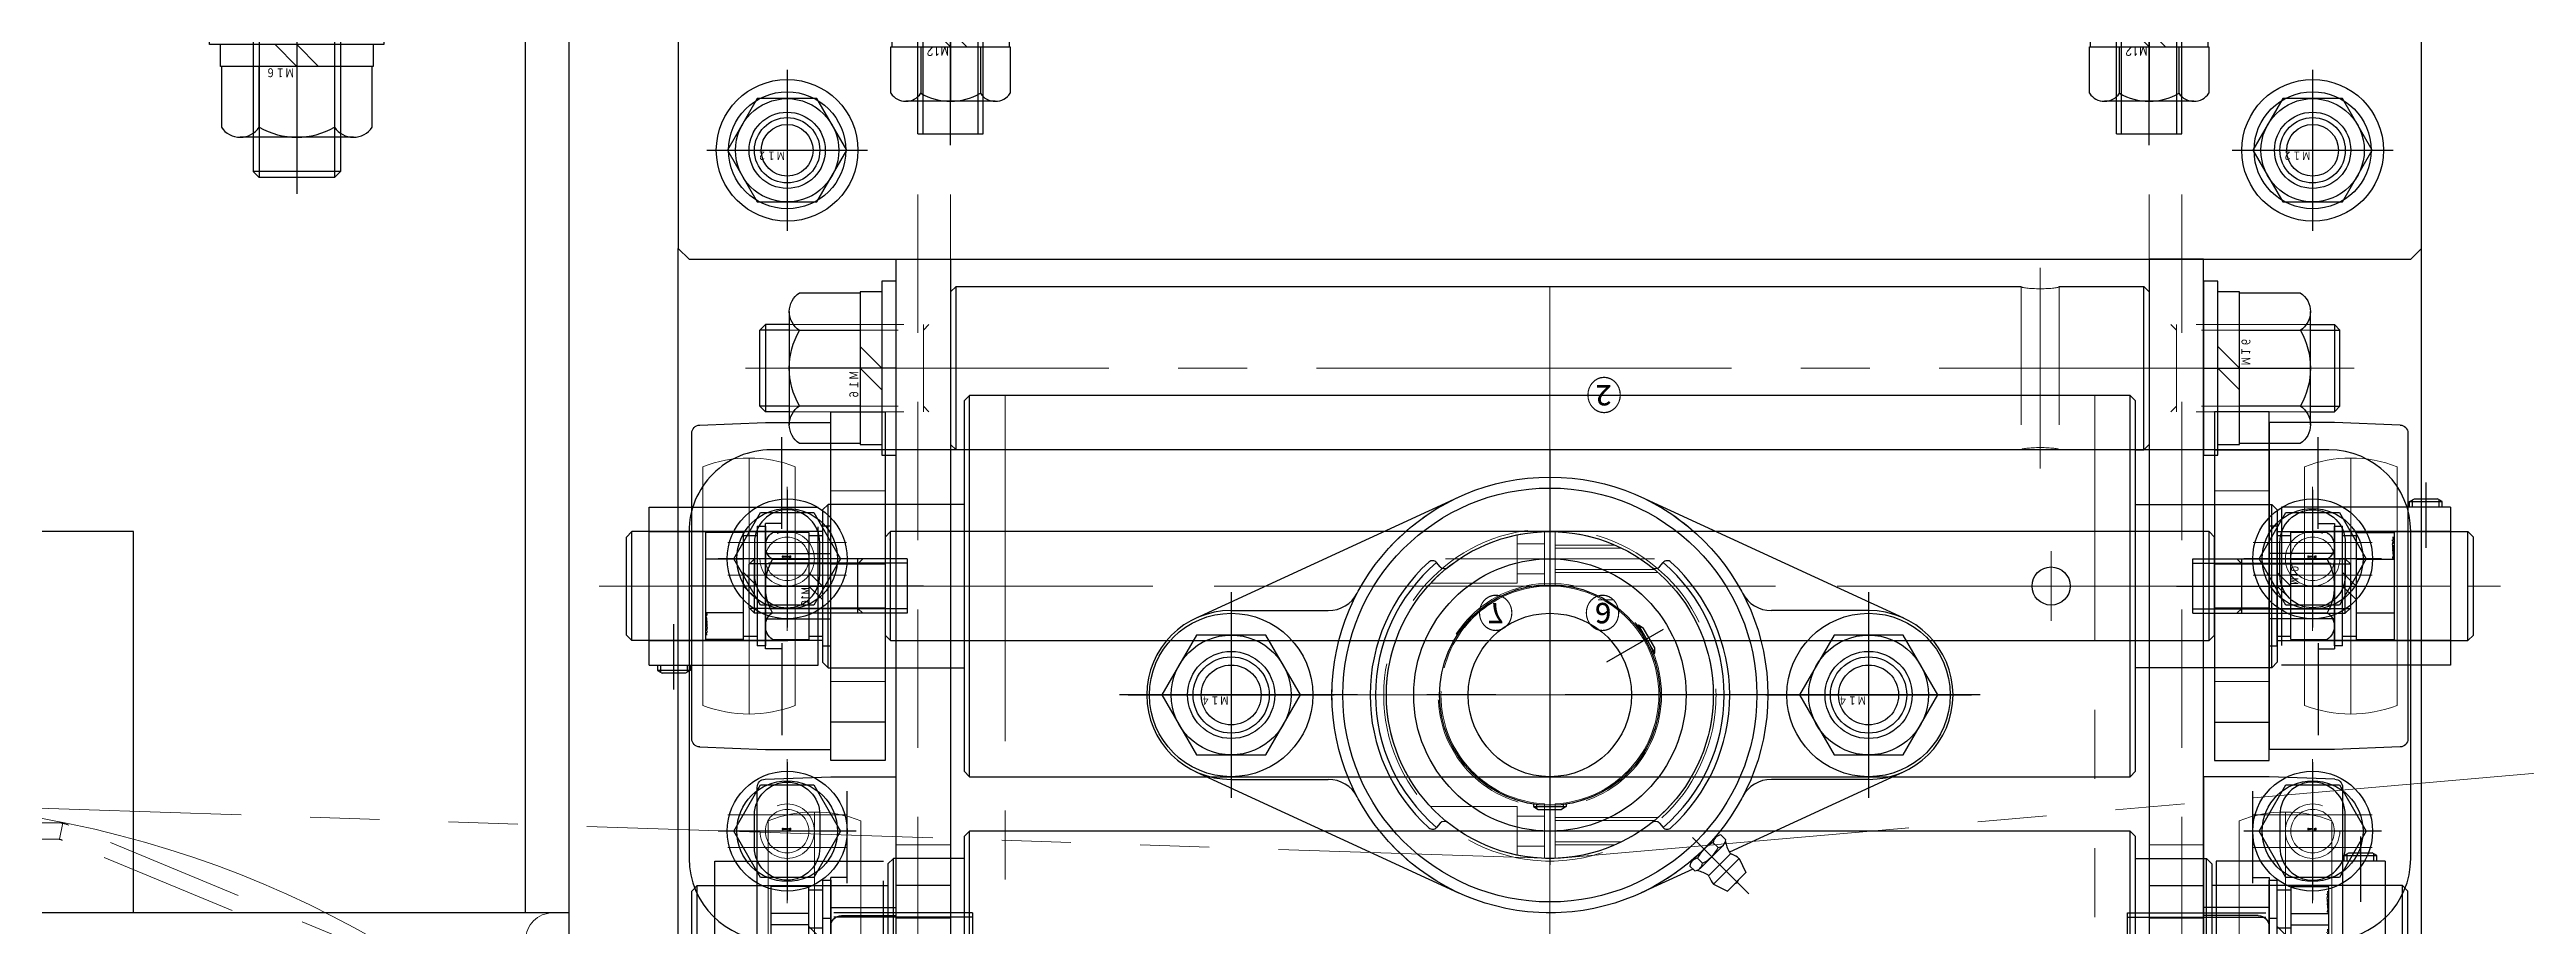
# Model space of a CAD drawing. Header units: millimetres. Extents: x -8731 to 85711, y -14522 to 31379.
# Drawn here: x 71208.5 to 71663.2, y 7588.9 to 7749.9 of the extents above; entities that cross this region are included whole.
import ezdxf

# ---------------------------------------------------------------- set-up
doc = ezdxf.new("R2010")
doc.units = ezdxf.units.MM
doc.header["$LTSCALE"] = 4
for name, pattern in [('CENTER2', [28.575, 19.05, -3.175, 3.175, -3.175]), ('HIDDEN', [9.525, 6.35, -3.175]), ('PHANTOM2', [31.75, 15.875, -3.175, 3.175, -3.175, 3.175, -3.175])]:
    doc.linetypes.add(name, pattern=pattern)
for name, color, linetype, lineweight in [('01_NORMAL', 7, 'Continuous', 25), ('04_HIDDEN', 2, 'HIDDEN', 13), ('05_CENTER', 4, 'CENTER2', 13), ('06_PHANTOM', 2, 'PHANTOM2', 13)]:
    doc.layers.add(name, color=color, linetype=linetype, lineweight=lineweight)
doc.layers.add('10_DRAFT', color=8, linetype='Continuous', lineweight=0, plot=False)
doc.styles.add('KANJI0', font='txt.shx', dxfattribs={"width": 0.9, "height": 30, "bigfont": 'bigfont'})
doc.styles.add('KSS_TXT', font='txt.shx', dxfattribs={"bigfont": 'extfont2.shx'})
doc.styles.add('KSS_TXT_L', font='txt.shx', dxfattribs={"height": 9, "bigfont": 'extfont2.shx'})

# ---------------------------------------------------------------- blocks, each defined once
blk = doc.blocks.new('A$C78F27DA7_1_1')
at = {"color": 0}
blk.add_line((-50, 6), (270, 6), dxfattribs=at)
blk.add_lwpolyline([(-50, 0), (270, 0), (270, 48), (268, 50), (-48, 50), (-50, 48)], close=True, dxfattribs=at)
for centre in [(-30, 30), (250, 30)]:
    blk.add_circle(centre, 7, dxfattribs=at)
at = {"layer": '05_CENTER'}
for p, q in [((-30, 18.81), (-30, 41.19)), ((250, 18.81), (250, 41.19)), ((-18.81, 30), (-41.19, 30)), ((238.81, 30), (261.19, 30)), ((0, -5.61), (0, 11.49)), ((220, -5.61), (220, 11.49))]:
    blk.add_line(p, q, dxfattribs=at)
blk = doc.blocks.new('M10Tz_1_1_1')
at = {"color": 0}
for radius in [5, 4]:
    blk.add_circle((0, 0), radius, dxfattribs=at)
at = {"layer": '05_CENTER'}
for p, q in [((0, -8.34), (0, 8.34)), ((8.34, 0), (-8.34, 0))]:
    blk.add_line(p, q, dxfattribs=at)
blk = doc.blocks.new('A$C5B1B55C2_1_1')
at = {"color": 0}
blk.add_lwpolyline([(-23, -30), (25, -30), (25, 610), (-23, 610), (-25, 608), (-25, -28)], close=True, dxfattribs=at)
blk.add_circle((-5, 0), 7, dxfattribs=at)
at = {"layer": '04_HIDDEN'}
blk.add_line((19, -30), (19, 610), dxfattribs=at)
at = {"layer": '05_CENTER'}
for p, q in [((-5, -11.19), (-5, 11.19)), ((6.19, 0), (-16.19, 0))]:
    blk.add_line(p, q, dxfattribs=at)
for p in [(-5, 125), (-5, 75)]:
    blk.add_blockref('M10Tz_1_1_1', p)
blk = doc.blocks.new('A$C4744721D_1_1')
at = {"color": 0}
blk.add_lwpolyline([(23, -30), (-25, -30), (-25, 610), (23, 610), (25, 608), (25, -28)], close=True, dxfattribs=at)
blk.add_circle((5, 0), 7, dxfattribs=at)
at = {"layer": '04_HIDDEN'}
blk.add_line((-19, -30), (-19, 610), dxfattribs=at)
at = {"layer": '05_CENTER'}
for p, q in [((5, -11.19), (5, 11.19)), ((-6.19, 0), (16.19, 0))]:
    blk.add_line(p, q, dxfattribs=at)
at = {"xscale": -1}
for p in [(5, 125), (5, 75)]:
    blk.add_blockref('M10Tz_1_1_1', p, dxfattribs=at)
blk = doc.blocks.new('M12Nza_1_1_1')
at = {"color": 0}
for p, q in [((-8.21, 15), (8.21, 15)), ((-10.95, 5), (-10.95, 13.53)), ((-5.47, 5), (-5.47, 13.53)), ((5.48, 5), (5.48, 13.53)), ((10.95, 13.53), (10.95, 5)), ((10.95, 5), (-10.95, 5)), ((-10.75, 2), (-10.75, 5)), ((0, 2), (-3, 5)), ((0, 5), (3, 2)), ((10.75, 5), (10.75, 2))]:
    blk.add_line(p, q, dxfattribs=at)
at = {"color": 0, "linetype": 'CENTER2'}
blk.add_line((0, 0), (0, 15), dxfattribs=at)
at = {"color": 0}
blk.add_lwpolyline([(-13, 2), (13, 2), (13, 0), (-13, 0)], close=True, dxfattribs=at)
for centre, radius, start, end in [((-8.21, 11.71), 3.29, 33.626, 146.374), ((0, 4.05), 10.95, 60, 120), ((8.21, 11.71), 3.29, 33.626, 146.374)]:
    blk.add_arc(centre, radius, start, end, dxfattribs=at)
at = {"layer": '10_DRAFT', "style": 'KSS_TXT'}
blk.add_text('M12', height=1.5, dxfattribs=at).set_placement((0.31, 5.09))
blk = doc.blocks.new('A$C15646C67_1_1_1')
at = {"color": 0, "linetype": 'CENTER2'}
blk.add_line((0, -37.07), (0, 15.08), dxfattribs=at)
at = {"color": 0}
for p, q in [((-10.97, 13), (10.97, 13)), ((-10.97, 5), (-10.97, 13)), ((-5.48, 5), (-5.48, 13)), ((5.48, 5), (5.48, 13)), ((10.97, 5), (10.97, 13)), ((-10.97, 5), (10.97, 5)), ((-10.75, 5), (-10.75, 2)), ((0, 2), (-3, 5)), ((0, 5), (3, 2)), ((10.75, 2), (10.75, 5)), ((-13, 2), (13, 2)), ((-13, 2), (-13, 0)), ((-13, 0), (13, 0)), ((13, 0), (13, 2))]:
    blk.add_line(p, q, dxfattribs=at)
at = {"color": 0, "linetype": 'HIDDEN'}
for p, q in [((-6, -35), (-6, 0)), ((-5.05, -35), (-5.05, 0)), ((5.05, -35), (5.05, 0)), ((6, -35), (6, 0)), ((-6, -35), (6, -35))]:
    blk.add_line(p, q, dxfattribs=at)
at = {"layer": '10_DRAFT', "style": 'KSS_TXT_L'}
blk.add_text('BT-M12x40L,SW,PW', height=0.3, dxfattribs=at).set_placement((6.26, 12.66))
blk = doc.blocks.new('12b_1_1_1')
at = {"color": 0, "linetype": 'CENTER2'}
for p, q in [((0, -14.77), (0, 14.77)), ((14.77, 0), (-14.77, 0))]:
    blk.add_line(p, q, dxfattribs=at)
at = {"color": 0}
for p, q in [((-5.48, 9.48), (-10.95, 0)), ((5.48, 9.48), (-5.48, 9.48)), ((10.95, 0), (5.48, 9.48)), ((-10.95, 0), (-5.48, -9.48)), ((5.48, -9.48), (10.95, 0)), ((-5.48, -9.48), (5.48, -9.48))]:
    blk.add_line(p, q, dxfattribs=at)
for radius in [13, 10.75, 9.48, 6, 4.75]:
    blk.add_circle((0, 0), radius, dxfattribs=at)
at = {"layer": '10_DRAFT', "linetype": 'CENTER2', "style": 'KANJI0', "width": 0.82}
blk.add_text('Ｍ１２', height=1.5, dxfattribs=at).set_placement((0.31, 0.09))
blk = doc.blocks.new('MUCAFL206a_1_1')
at = {"color": 0, "linetype": 'CENTER2'}
for p, q in [((0, -45), (0, 45)), ((-26.16, 26.16), (-36.49, 36.49)), ((-58.5, -13), (-58.5, 13)), ((58.5, -13), (58.5, 13)), ((-79, 0), (79, 0)), ((-20.78, -12), (-10.39, -6))]:
    blk.add_line(p, q, dxfattribs=at)
at = {"color": 0}
for p, q in [((-35.99, 32.6), (-32.6, 35.99)), ((-34.72, 30.05), (-35.99, 32.6)), ((-34.72, 30.05), (-30.05, 34.72)), ((-29.17, 33.13), (-33.13, 29.17)), ((-30.05, 34.72), (-32.6, 35.99)), ((-31.84, 27.56), (-27.56, 31.84)), ((-26.58, 32.29), (-25.69, 31.4)), ((-26.23, 31.95), (-16.75, 36.32)), ((64.99, 14.08), (16.75, 36.32)), ((-64.99, 14.08), (-32.94, 28.86)), ((-30.87, 28.01), (-29.98, 27.12)), ((-26.14, 30.43), (-30.43, 26.14)), ((-28.01, 30.87), (-27.12, 29.98)), ((-31.4, 25.69), (-32.29, 26.58)), ((-20.14, 23.55), (-20.79, 24.31)), ((20.14, 23.55), (20.79, 24.31)), ((-3, 20.5), (-2.13, 21)), ((-3, 20.03), (-3, 20.5)), ((3, 20.5), (-3, 20.5)), ((-2.45, 20.1), (-2.45, 20.82)), ((2.13, 21), (-2.13, 21)), ((3, 20.5), (2.13, 21)), ((2.45, 20.1), (2.45, 20.82)), ((3, 20.03), (3, 20.5)), ((-58.5, 15.5), (-40.67, 15.5)), ((58.5, 15.5), (40.67, 15.5)), ((-18.84, -7.42), (-19.25, -7.65)), ((-19.25, -7.65), (-19.25, -8.65)), ((-19.25, -7.65), (-16.25, -12.85)), ((-18.63, -7.93), (-19.25, -8.29)), ((-19.25, -8.65), (-17.12, -12.35)), ((-16.25, -12.85), (-17.12, -12.35)), ((-16.18, -12.17), (-16.8, -12.53)), ((-15.84, -12.61), (-16.25, -12.85)), ((-64.99, -14.08), (-16.75, -36.32)), ((-58.5, -15.5), (-40.67, -15.5)), ((64.99, -14.08), (16.75, -36.32)), ((58.5, -15.5), (40.67, -15.5)), ((-20.14, -23.55), (-20.79, -24.31)), ((20.14, -23.55), (20.79, -24.31))]:
    blk.add_line(p, q, dxfattribs=at)
for centre, radius in [((0, 0), 40), ((0, 0), 38), ((0, 0), 30), ((0, 0), 20.25), ((0, 0), 15), ((-58.5, 0), 8), ((58.5, 0), 8)]:
    blk.add_circle(centre, radius, dxfattribs=at)
for centre, radius, start, end in [((-33.24, 33.24), 1.59, 114.555, 155.445), ((-32.39, 32.39), 3.3, 17.9467, 45), ((-28.48, 33.65), 0.8, 197.9467, 240.2157), ((-25.9, 38.16), 6, 240.2157, 260.6802), ((-26.45, 30.74), 1.56, 94.7398, 175.2602), ((-32.39, 32.39), 3.3, 225, 252.0533), ((-33.65, 28.48), 0.8, 29.7843, 72.0533), ((-38.16, 25.9), 6, 9.3198, 29.7843), ((-30.74, 26.45), 1.56, 94.7398, 175.2602), ((-25.67, 25.67), 5.7, 114.2291, 155.7709), ((-32.31, 32.31), 5.7, 294.2291, 335.7709), ((-27.25, 31.53), 1.56, 274.7398, 355.2602), ((0, 0), 33, 132.3324, 227.6676), ((0, 0), 32, 130.5416, 229.4584), ((-31.53, 27.25), 1.56, 274.7398, 355.2602), ((-21.55, 23.66), 1, 40.5416, 132.3324), ((-19.38, 24.2), 1, 220.5416, 308.693), ((19.38, 24.2), 1, 231.307, 319.4584), ((21.55, 23.66), 1, 47.6676, 139.4584), ((0, 0), 32, 310.5416, 49.4584), ((0, 0), 33, 312.3324, 47.6676), ((-40.67, 21.5), 6, 270, 332.1349), ((40.67, 21.5), 6, 207.8651, 270), ((-58.5, 0), 15.5, 90, 270), ((58.5, 0), 15.5, 270, 90), ((-40.67, -21.5), 6, 27.8651, 90), ((40.67, -21.5), 6, 90, 152.1349), ((-21.55, -23.66), 1, 227.6676, 319.4584), ((-19.38, -24.2), 1, 51.307, 139.4584), ((19.38, -24.2), 1, 40.5416, 128.693), ((21.55, -23.66), 1, 220.5416, 312.3324)]:
    blk.add_arc(centre, radius, start, end, dxfattribs=at)
blk = doc.blocks.new('A$C6FDC4AF3_1_1_1')
at = {"color": 0}
for radius in [40, 30.5, 20.5]:
    blk.add_circle((0, 0), radius, dxfattribs=at)
at = {"layer": '05_CENTER'}
for p, q in [((0, -45.6), (0, 45.6)), ((45.6, 0), (-45.6, 0))]:
    blk.add_line(p, q, dxfattribs=at)
blk = doc.blocks.new('A$C6A332CFA_1_1_1')
at = {"color": 0}
for radius in [30, 20]:
    blk.add_circle((0, 0), radius, dxfattribs=at)
at = {"layer": '01_NORMAL'}
blk.add_circle((0, 0), 15, dxfattribs=at)
at = {"layer": '10_DRAFT'}
for p, q in [((0, -34.46), (0, 34.46)), ((34.46, 0), (-34.46, 0))]:
    blk.add_line(p, q, dxfattribs=at)
blk = doc.blocks.new('SCSPJ40-12a_1_1')
at = {"color": 0}
for p, q in [((-1, 19.97), (-1, 29.98)), ((1, 19.97), (1, 29.98)), ((-1, -19.97), (-1, -29.98)), ((1, -19.97), (1, -29.98))]:
    blk.add_line(p, q, dxfattribs=at)
for radius, start, end in [(30, 91.9102, 268.0898), (30, 271.9102, 88.0898), (20, 92.866, 267.134), (20, 272.866, 87.134)]:
    blk.add_arc((0, 0), radius, start, end, dxfattribs=at)
at = {"layer": '04_HIDDEN', "color": 0}
for p, q in [((-11.99, 27.5), (-1, 27.5)), ((1, 27.75), (6, 27.75)), ((6, 20.5), (6, 29.39)), ((-19.2, 23.05), (-1, 23.05)), ((-13.18, 26.95), (-1, 26.95)), ((-19.84, 22.5), (-1, 22.5)), ((1, 22.25), (6, 22.25)), ((6, 20.5), (21.9, 20.5)), ((-19.84, -22.5), (-1, -22.5)), ((1, -22.25), (6, -22.25)), ((6, -20.5), (6, -29.39)), ((6, -20.5), (21.9, -20.5)), ((-19.2, -23.05), (-1, -23.05)), ((-13.18, -26.95), (-1, -26.95)), ((-11.99, -27.5), (-1, -27.5)), ((1, -27.75), (6, -27.75))]:
    blk.add_line(p, q, dxfattribs=at)
at = {"layer": '05_CENTER', "color": 0}
for p, q in [((0, 32.3), (0, -32.3)), ((-19.19, 25), (19.19, 25)), ((-32.3, 0), (32.3, 0)), ((-19.19, -25), (19.19, -25))]:
    blk.add_line(p, q, dxfattribs=at)
blk = doc.blocks.new('A$C235153E3_1_1')
for name in ['A$C6FDC4AF3_1_1_1', 'A$C6A332CFA_1_1_1']:
    blk.add_blockref(name, (0, 0))
at = {"color": 4}
blk.add_blockref('SCSPJ40-12a_1_1', (0, 0), dxfattribs=at)
blk = doc.blocks.new('A$C42DA0E90_1_1')
at = {"color": 0}
for p, q in [((283, 5), (-3, 5)), ((-18, -10), (-18, -70)), ((298, -70), (298, -10)), ((-3, -85), (283, -85))]:
    blk.add_line(p, q, dxfattribs=at)
for points in [[(-6, -12), (-6, -18, 1), (6, -18), (6, -12, 1)], [(286, -12), (286, -18, -1), (274, -18), (274, -12, -1)], [(-6, -68), (-6, -62, -1), (6, -62), (6, -68, -1)], [(286, -68), (286, -62, 1), (274, -62), (274, -68, 1)]]:
    blk.add_lwpolyline(points, format="xyb", close=True, dxfattribs=at)
for centre, radius in [((140, -40), 25), ((81.5, -40), 8), ((198.5, -40), 8)]:
    blk.add_circle(centre, radius, dxfattribs=at)
for centre, start, end in [((-3, -10), 90, 180), ((283, -10), 0, 90), ((-3, -70), 180, 270), ((283, -70), 270, 0)]:
    blk.add_arc(centre, 15, start, end, dxfattribs=at)
at = {"layer": '05_CENTER'}
for p, q in [((0, -28.23), (0, -1.77)), ((280, -28.23), (280, -1.77)), ((140, -72.04), (140, -7.96)), ((10.9, -12), (-10.9, -12)), ((269.1, -12), (290.9, -12)), ((10.9, -15), (-10.9, -15)), ((10.9, -18), (-10.9, -18)), ((269.1, -15), (290.9, -15)), ((269.1, -18), (290.9, -18)), ((81.5, -52.34), (81.5, -27.66)), ((198.5, -52.34), (198.5, -27.66)), ((93.84, -40), (69.16, -40)), ((172.04, -40), (107.96, -40)), ((210.84, -40), (186.16, -40)), ((0, -51.77), (0, -78.23)), ((280, -51.77), (280, -78.23)), ((10.9, -62), (-10.9, -62)), ((269.1, -62), (290.9, -62)), ((10.9, -65), (-10.9, -65)), ((10.9, -68), (-10.9, -68)), ((269.1, -65), (290.9, -65)), ((269.1, -68), (290.9, -68))]:
    blk.add_line(p, q, dxfattribs=at)
blk = doc.blocks.new('A$C491655AE_1_1_1')
at = {"color": 0, "linetype": 'CENTER2'}
for p, q in [((0, -12.64), (0, 12.64)), ((-12.64, 0), (12.64, 0))]:
    blk.add_line(p, q, dxfattribs=at)
at = {"color": 0}
for p, q in [((-9.81, 0), (-4.91, 8.5)), ((-4.91, 8.5), (4.91, 8.5)), ((4.91, 8.5), (9.81, 0)), ((-4.91, -8.5), (-9.81, 0)), ((9.81, 0), (4.91, -8.5)), ((4.91, -8.5), (-4.91, -8.5))]:
    blk.add_line(p, q, dxfattribs=at)
for radius in [11, 9.25]:
    blk.add_circle((0, 0), radius, dxfattribs=at)
at = {"layer": '10_DRAFT', "style": 'KSS_TXT_L'}
blk.add_text('BT-M10', height=0.3, dxfattribs=at).set_placement((-0.7, -0.54))
blk = doc.blocks.new('M14Nv_1_1_1')
at = {"color": 0, "linetype": 'CENTER2'}
for p, q in [((0, -18.89), (0, 18.89)), ((18.89, 0), (-18.89, 0))]:
    blk.add_line(p, q, dxfattribs=at)
at = {"color": 0}
for p, q in [((-6.35, 11), (-12.7, 0)), ((6.35, 11), (-6.35, 11)), ((12.7, 0), (6.35, 11)), ((-12.7, 0), (-6.35, -11)), ((6.35, -11), (12.7, 0)), ((-6.35, -11), (6.35, -11))]:
    blk.add_line(p, q, dxfattribs=at)
for radius in [15, 11, 7, 5.5]:
    blk.add_circle((0, 0), radius, dxfattribs=at)
at = {"layer": '10_DRAFT', "ltscale": 3, "style": 'KANJI0', "width": 0.82}
blk.add_text('Ｍ１４', height=1.5, dxfattribs=at).set_placement((0.39, 0.1))
blk = doc.blocks.new('A$C3D660C7D_1_1')
for name, p in [('A$C42DA0E90_1_1', (-280, 65)), ('A$C491655AE_1_1_1', (-280, 50)), ('A$C491655AE_1_1_1', (0, 50)), ('M14Nv_1_1_1', (-198.5, 25)), ('M14Nv_1_1_1', (-81.5, 25)), ('A$C491655AE_1_1_1', (-280, 0)), ('A$C491655AE_1_1_1', (0, 0))]:
    blk.add_blockref(name, p)
at = {"color": 4}
blk.add_blockref('MUCAFL206a_1_1', (-140, 25), dxfattribs=at)
at = {"layer": '04_HIDDEN'}
blk.add_blockref('A$C235153E3_1_1', (-140, 25), dxfattribs=at)
blk = doc.blocks.new('A$C2C616A1E_1_1')
for p, q in [((-270, 602), (-270, 48)), ((50, 602), (50, 48)), ((-220, 50), (-220, 85)), ((0, 50), (0, 85))]:
    blk.add_line(p, q)
for name, p in [('A$C3D660C7D_1_1', (30, 105)), ('A$C78F27DA7_1_1', (-220, 0)), ('12b_1_1_1', (-250, 30)), ('12b_1_1_1', (30, 30)), ('M12Nza_1_1_1', (-220, 6)), ('M12Nza_1_1_1', (0, 6))]:
    blk.add_blockref(name, p)
at = {"rotation": 180}
for p in [(-220, -8), (0, -8)]:
    blk.add_blockref('A$C15646C67_1_1_1', p, dxfattribs=at)
at = {"layer": '04_HIDDEN', "xscale": -1}
for name, p in [('A$C4744721D_1_1', (-245, 30)), ('A$C5B1B55C2_1_1', (25, 30))]:
    blk.add_blockref(name, p, dxfattribs=at)
blk = doc.blocks.new('A$C34463D87_1_1_1')
at = {"layer": '04_HIDDEN'}
for p, q in [((-104.46, -158.44), (-38.17, -185.89)), ((-103.31, -155.66), (-37.02, -183.12)), ((-35.87, -183.35), (35.87, -183.35)), ((-35.87, -186.35), (35.87, -186.35))]:
    blk.add_line(p, q, dxfattribs=at)
for radius in [6, 3]:
    blk.add_arc((-35.87, -180.35), radius, 247.5, 270, dxfattribs=at)
at = {"layer": '10_DRAFT'}
for p, q in [((-38.17, -185.89), (-37.07, -186.35)), ((-37.07, -186.35), (-36.47, -183.35)), ((-37.07, -186.35), (-35.87, -186.35)), ((-36.47, -183.35), (-37.02, -183.12)), ((-35.87, -183.35), (-36.47, -183.35))]:
    blk.add_line(p, q, dxfattribs=at)
blk.add_circle((0, 0), 190, dxfattribs=at)
blk = doc.blocks.new('A$C448B04A9_1_1_1')
at = {"color": 0}
for p, q in [((3, 100), (0, 100)), ((0, 0), (0, 100)), ((8, 18), (8, 95)), ((95, 8), (18, 8)), ((0, 0), (100, 0)), ((100, 3), (100, 0))]:
    blk.add_line(p, q, dxfattribs=at)
for centre, radius, start, end in [((3, 95), 5, 0, 90), ((18, 18), 10, 180, 270), ((95, 3), 5, 0, 90)]:
    blk.add_arc(centre, radius, start, end, dxfattribs=at)
blk = doc.blocks.new('A$C28822FB5_1_1_1')
at = {"color": 0}
for p, q in [((360, 320), (360, 250)), ((432, 320), (432, 158)), ((360, 250), (314.5, 250))]:
    blk.add_line(p, q, dxfattribs=at)
blk.add_lwpolyline([(-90, 420), (440, 420), (440, 150), (-90, 150)], close=True, dxfattribs=at)
blk.add_lwpolyline([(180, 420), (440, 420), (440, 320), (180, 320)], close=True)
at = {"layer": '05_CENTER'}
blk.add_line((390, 139.04), (390, 168.65), dxfattribs=at)
at = {"layer": '04_HIDDEN', "rotation": 180}
blk.add_blockref('A$C448B04A9_1_1_1', (440, 420), dxfattribs=at)
blk = doc.blocks.new('M16Nza_1_1_1')
at = {"color": 0}
for p, q in [((-10.39, 19.6), (10.39, 19.6)), ((-13.85, 17.74), (-13.85, 6.6)), ((-6.92, 6.6), (-6.92, 17.74)), ((6.93, 17.74), (6.93, 6.6)), ((13.85, 6.6), (13.85, 17.74)), ((-14, 2.6), (-14, 6.6)), ((-14, 6.6), (14, 6.6)), ((-4, 6.6), (0, 2.6)), ((0, 6.6), (4, 2.6)), ((14, 6.6), (14, 2.6))]:
    blk.add_line(p, q, dxfattribs=at)
at = {"color": 0, "linetype": 'CENTER2'}
blk.add_line((0, 0), (0, 19.6), dxfattribs=at)
at = {"color": 0}
blk.add_lwpolyline([(-16, 2.6), (16, 2.6), (16, 0), (-16, 0)], close=True, dxfattribs=at)
for centre, radius, start, end in [((-10.39, 15.44), 4.16, 33.626, 146.374), ((0, 5.75), 13.85, 60, 120), ((10.39, 15.44), 4.16, 33.626, 146.374)]:
    blk.add_arc(centre, radius, start, end, dxfattribs=at)
at = {"layer": '10_DRAFT', "style": 'KANJI0', "width": 0.82}
blk.add_text('Ｍ１６', height=1.714, dxfattribs=at).set_placement((0.41, 6.78))
blk = doc.blocks.new('A$C46B767A8_1_1_1')
at = {"color": 0, "linetype": 'CENTER2'}
blk.add_line((0, 20.91), (0, -46), dxfattribs=at)
at = {"color": 0}
for p, q in [((-13.85, 15.14), (-13.85, 7)), ((-10.39, 17), (10.39, 17)), ((-6.92, 7), (-6.92, 15.14)), ((6.93, 15.14), (6.93, 7)), ((13.85, 7), (13.85, 15.14)), ((-14, 3), (-14, 7)), ((-14, 7), (14, 7)), ((0.73, 3), (-0.73, 7)), ((14, 7), (14, 3)), ((-15, 0), (-15, 3)), ((-15, 3), (15, 3)), ((-15, 0), (15, 0)), ((-8, 0), (-8, -41.92)), ((-6.92, 0), (-6.92, -43)), ((6.92, 0), (6.92, -43)), ((8, 0), (8, -41.92)), ((15, 3), (15, 0)), ((8, -41.92), (-8, -41.92)), ((-8, -41.92), (-6.92, -43)), ((6.92, -43), (-6.92, -43)), ((8, -41.92), (6.92, -43))]:
    blk.add_line(p, q, dxfattribs=at)
for centre, radius, start, end in [((-10.39, 12.84), 4.16, 33.626, 146.374), ((0, 3.15), 13.85, 60, 120), ((10.39, 12.84), 4.16, 33.626, 146.374)]:
    blk.add_arc(centre, radius, start, end, dxfattribs=at)
at = {"layer": '10_DRAFT', "style": 'KANJI0', "width": 0.82}
blk.add_text('M16x50', height=1, dxfattribs=at).set_placement((0.41, 7.48))
blk = doc.blocks.new('A$C481B17CE_1_1_1')
at = {"xscale": -1}
for name, p in [('A$C34463D87_1_1_1', (300, 449.8)), ('M16Nza_1_1_1', (380, 118))]:
    blk.add_blockref(name, p, dxfattribs=at)
blk.add_blockref('A$C28822FB5_1_1_1', (-10, -40))
at = {"xscale": -1, "rotation": 180}
blk.add_blockref('A$C46B767A8_1_1_1', (380, 102), dxfattribs=at)
blk = doc.blocks.new('A$C630344D5_1_1_1')
at = {"color": 0}
blk.add_lwpolyline([(1160, 150.2), (280, 150.2, -0.037623), (275.52, 150.54), (28.38, 187.87, 1.096072), (6.32, -189.89), (309, -179.82, -0.030069), (312.61, -179.91), (1997.39, -326.79, 0.610481), (2025.81, -281.61), (1921.29, -105.09, -0.309422), (1923.51, -71.27), (2106.95, 162.34, 0.68117), (2034, 286.77), (1164.64, 150.56, -0.038872), (1160, 150.2)], format="xyb", dxfattribs=at)
at = {"layer": '10_DRAFT'}
for p, q in [((310, -215.23), (310, -204.37)), ((315.43, -209.8), (304.57, -209.8))]:
    blk.add_line(p, q, dxfattribs=at)
blk = doc.blocks.new('MUCAFL204Jb_1_1')
at = {"color": 0, "linetype": 'CENTER2'}
for p, q in [((-45, -17), (-45, 5)), ((45, -17), (45, 5)), ((-29.52, -17.5), (-17.1, -17.5)), ((-6, -28.8), (6, -28.8))]:
    blk.add_line(p, q, dxfattribs=at)
at = {"color": 0}
for p, q in [((-56.5, -10), (-56.5, 0)), ((-56.5, 0), (56.5, 0)), ((56.5, -10), (56.5, 0)), ((-12.33, -9), (-49.73, -9)), ((12.33, -9), (49.73, -9)), ((-54.5, -12), (-27.71, -12)), ((-29.55, -24.06), (-30, -12)), ((27.71, -12), (54.5, -12)), ((29.55, -24.06), (30, -12)), ((-27.75, -15.24), (-26.05, -14.39)), ((-23.64, -14), (-23.99, -14.46)), ((-23.64, -14), (-20.13, -14)), ((-19.35, -17.5), (-18.7, -17.5)), ((-27.75, -19.76), (-26.05, -20.61)), ((-23.64, -21), (-23.99, -20.54)), ((-23.64, -21), (-20.13, -21)), ((-28.05, -25.5), (28.05, -25.5)), ((-14.5, -33.3), (-14.5, -25.5)), ((14.5, -33.3), (14.5, -25.5)), ((-14.5, -33.3), (14.5, -33.3))]:
    blk.add_line(p, q, dxfattribs=at)
at = {"color": 0, "linetype": 'HIDDEN'}
for p, q in [((-39, -12), (-39, 0)), ((39, -12), (39, 0)), ((-51, -12), (-51, 0)), ((-14.5, -2.3), (14.5, -2.3)), ((-14.5, -25.5), (-14.5, -2.3)), ((-10, -33.3), (-10, -2.3)), ((10, -33.3), (10, -2.3)), ((14.5, -25.5), (14.5, -2.3)), ((51, -12), (51, 0))]:
    blk.add_line(p, q, dxfattribs=at)
at = {"color": 0}
blk.add_lwpolyline([(-0.87, -27.3), (-1.73, -28.8), (-0.87, -30.3), (0.87, -30.3), (1.73, -28.8), (0.87, -27.3)], close=True, dxfattribs=at)
for radius in [3, 2.45]:
    blk.add_circle((0, -28.8), radius, dxfattribs=at)
for centre, radius, start, end in [((-54.5, -10), 2, 180, 270), ((54.5, -10), 2, 270, 0), ((-25.28, -17.5), 3.3, 49.2525, 90), ((-25.28, -17.5), 3.3, 270, 310.7475), ((-28.05, -24), 1.5, 182.1211, 270), ((28.05, -24), 1.5, 270, 357.8789)]:
    blk.add_arc(centre, radius, start, end, dxfattribs=at)
for centre, major_axis, start_param, end_param in [((-22.59, -17.5), (0, 3.5), 2.594277, 6.830501), ((-25.28, -17.5), (0, -3.3), 5.943348, 9.764615)]:
    blk.add_ellipse(centre, major_axis=major_axis, ratio=0.707107, start_param=start_param, end_param=end_param, dxfattribs=at)
for major_axis in [(0, -2.4), (0, -0.555)]:
    blk.add_ellipse((-27.19, -17.5), major_axis=major_axis, ratio=0.707107, dxfattribs=at)
for points in [[(-20.78, -14), (-20.39, -15.88), (-19.35, -17.5)], [(-20.78, -21), (-20.39, -19.12), (-19.35, -17.5)], [(-20.13, -14), (-19.09, -15.62), (-18.7, -17.5)], [(-20.13, -21), (-19.09, -19.38), (-18.7, -17.5)]]:
    blk.add_spline(points, degree=3, dxfattribs=at)
at = {"layer": '10_DRAFT'}
for p, q in [((0, -33.3), (0, 0)), ((-21.91, -6.5), (21.91, -6.5)), ((23.5, -15), (-23.5, -15)), ((-21.91, -23.5), (21.91, -23.5))]:
    blk.add_line(p, q, dxfattribs=at)
for start, end in [(158.7952, 201.2048), (338.7952, 21.2048)]:
    blk.add_arc((0, -15), 23.5, start, end, dxfattribs=at)
blk = doc.blocks.new('A$C7E374867_2_1')
at = {"color": 0, "linetype": 'CENTER2'}
blk.add_line((0, -29), (0, 14), dxfattribs=at)
at = {"color": 0}
for p, q in [((-9.81, 11), (9.81, 11)), ((-9.81, 4), (-9.81, 11)), ((-4.91, 4), (-4.91, 11)), ((4.91, 4), (4.91, 11)), ((9.81, 4), (9.81, 11)), ((-11, 1.5), (11, 1.5)), ((-11, 1.5), (-11, 0)), ((-11, 0), (11, 0)), ((9.81, 4), (-9.81, 4)), ((-9.25, 4), (-9.25, 1.5)), ((0, 1.5), (-2.5, 4)), ((0, 4), (2.5, 1.5)), ((9.25, 1.5), (9.25, 4)), ((11, 0), (11, 1.5))]:
    blk.add_line(p, q, dxfattribs=at)
at = {"color": 0, "linetype": 'HIDDEN'}
for p, q in [((-5, -26), (-5, 0)), ((-4.19, -26), (-4.19, 0)), ((4.19, -26), (4.19, 0)), ((5, -26), (5, 0)), ((-5, -26), (5, -26))]:
    blk.add_line(p, q, dxfattribs=at)
at = {"layer": '10_DRAFT', "style": 'KSS_TXT_L'}
blk.add_text('BT-M10x30L,SW,PW', height=0.3, dxfattribs=at).set_placement((5.05, 10.66))
blk = doc.blocks.new('A$C61E5551D_1_1')
at = {"color": 0}
blk.add_line((0, -55), (-10, -55), dxfattribs=at)
blk.add_lwpolyline([(0, -170), (0, 65), (-10, 65), (-10, -170)], close=True)
at = {"layer": '04_HIDDEN'}
for p, q in [((-10, 57), (0, 57)), ((-10, 56), (0, 56)), ((-10, 48), (0, 48)), ((-10, 47), (0, 47)), ((-10, 24.5), (0, 24.5)), ((-10, -10.5), (0, -10.5)), ((-10, -33), (0, -33)), ((-10, -34), (0, -34)), ((-10, -42), (0, -42)), ((-10, -43), (0, -43))]:
    blk.add_line(p, q, dxfattribs=at)
at = {"layer": '04_HIDDEN', "color": 9}
for p, q in [((-10, -27.5), (0, -27.5)), ((-10, -40), (0, -40)), ((-10, -41), (0, -41)), ((-10, -49), (0, -49)), ((-10, -50), (0, -50)), ((-10, -62.5), (0, -62.5))]:
    blk.add_line(p, q, dxfattribs=at)
at = {"layer": '05_CENTER'}
for p, q in [((-14.09, 52), (4.09, 52)), ((6.46, 0), (-16.35, 0)), ((-14.09, -38), (4.09, -38)), ((6.46, -110), (-16.35, -110)), ((6.46, -150), (-16.35, -150))]:
    blk.add_line(p, q, dxfattribs=at)
at = {"layer": '05_CENTER', "color": 9}
blk.add_line((-14.09, -45), (4.09, -45), dxfattribs=at)
at = {"layer": '10_DRAFT'}
blk.add_line((-10, 7), (0, 7), dxfattribs=at)
blk = doc.blocks.new('A$C2BF61C6E_1_1')
at = {"color": 0}
for p, q in [((1, 15), (0, 14)), ((0, 14), (0, -14)), ((1, 15), (16.5, 15)), ((1, 15), (1, -15)), ((23.5, 15), (219, 15)), ((219, 15), (219, -15)), ((219, 15), (220, 14)), ((220, 14), (220, -14)), ((-35, 7), (-34, 8)), ((-35, 7), (-5, 7)), ((-35, 7), (-35, -7)), ((-34, 8), (0, 8)), ((-34, -8), (-34, 8)), ((-5, 8), (-5, -8)), ((-5, 7), (-4, 8)), ((254, 8), (220, 8)), ((225, 7), (224, 8)), ((225, 8), (225, -8)), ((255, 7), (225, 7)), ((254, -8), (254, 8)), ((255, 7), (254, 8)), ((255, 7), (255, -7)), ((-35, -7), (-5, -7)), ((-35, -7), (-34, -8)), ((-34, -8), (0, -8)), ((-5, -7), (-4, -8)), ((254, -8), (220, -8)), ((225, -7), (224, -8)), ((255, -7), (225, -7)), ((255, -7), (254, -8)), ((0, -14), (1, -15)), ((1, -15), (16.5, -15)), ((23.5, -15), (219, -15)), ((219, -15), (220, -14))]:
    blk.add_line(p, q, dxfattribs=at)
at = {"color": 0, "extrusion": (0, 0, -1)}
blk.add_ellipse((20, 15), major_axis=(-3.5, 0), ratio=0.118286, start_param=3.141593, end_param=6.283185, dxfattribs=at)
at = {"color": 0}
blk.add_ellipse((20, -15), major_axis=(-3.5, 0), ratio=0.118286, start_param=3.141593, end_param=6.283185, dxfattribs=at)
at = {"layer": '04_HIDDEN'}
for p, q in [((16.5, -15), (16.5, 15)), ((23.5, -15), (23.5, 15))]:
    blk.add_line(p, q, dxfattribs=at)
at = {"layer": '05_CENTER'}
for p, q in [((20, 18.44), (20, -18.44)), ((-37.65, 0), (257.65, 0))]:
    blk.add_line(p, q, dxfattribs=at)
at = {"layer": '10_DRAFT'}
blk.add_line((110, 15), (110, -15), dxfattribs=at)
at = {"layer": '10_DRAFT', "style": 'KSS_TXT'}
blk.add_text('②', height=6, dxfattribs=at).set_placement((96.75, 1.61))
blk = doc.blocks.new('MUCAFL204Jc_1_1')
at = {"color": 0}
for p, q in [((-25.5, 28.05), (-25.5, -28.05)), ((-24.06, 29.55), (-12, 30)), ((-12, 30), (0, 30)), ((-9, 10.48), (-9, 27.35)), ((0, 30), (0, -30)), ((-33.3, 14.5), (-25.5, 14.5)), ((-33.3, 14.5), (-33.3, -14.5)), ((-31.8, 15.5), (-30.93, 16)), ((-25.8, 15.5), (-31.8, 15.5)), ((-31.8, 14.5), (-31.8, 15.5)), ((-31.25, 14.5), (-31.25, 15.82)), ((-26.67, 16), (-30.93, 16)), ((-25.8, 15.5), (-26.67, 16)), ((-26.35, 14.5), (-26.35, 15.82)), ((-25.8, 14.5), (-25.8, 15.5)), ((-12, 11.5), (-12, -11.5)), ((-9, 11.5), (-12, 11.5)), ((-9, -11.5), (-12, -11.5)), ((-9, -10.48), (-9, -27.35)), ((-33.3, -14.5), (-25.5, -14.5)), ((-24.06, -29.55), (-12, -30)), ((-12, -30), (0, -30))]:
    blk.add_line(p, q, dxfattribs=at)
at = {"color": 0, "linetype": 'CENTER2'}
blk.add_line((-28.8, 19), (-28.8, 7), dxfattribs=at)
at = {"color": 0, "linetype": 'HIDDEN'}
for p, q in [((-25.5, 14.5), (-2.3, 14.5)), ((-2.3, 14.5), (-2.3, -14.5)), ((-33.3, 10), (-2.3, 10)), ((-12, 6), (0, 6)), ((-12, -6), (0, -6)), ((-33.3, -10), (-2.3, -10)), ((-25.5, -14.5), (-2.3, -14.5))]:
    blk.add_line(p, q, dxfattribs=at)
at = {"color": 0}
for centre, start, end in [((-24, 28.05), 92.1211, 180), ((-24, -28.05), 180, 267.8789)]:
    blk.add_arc(centre, 1.5, start, end, dxfattribs=at)
at = {"layer": '10_DRAFT'}
for p, q in [((-15, 23.5), (-15, -23.5)), ((-23.5, 21.91), (-23.5, -21.91)), ((-6.5, 21.91), (-6.5, -21.91)), ((-33.3, 0), (0, 0))]:
    blk.add_line(p, q, dxfattribs=at)
for start, end in [(68.7952, 111.2048), (248.7952, 291.2048)]:
    blk.add_arc((-15, 0), 23.5, start, end, dxfattribs=at)
blk = doc.blocks.new('A$C1E0172ED_1_1')
at = {"color": 0}
for p, q in [((-25, 0), (-25, -10)), ((25, 0), (25, -10))]:
    blk.add_line(p, q, dxfattribs=at)
blk.add_lwpolyline([(-32, 0), (32, 0), (32, -10), (-32, -10)], close=True, dxfattribs=at)
at = {"layer": '04_HIDDEN'}
for p, q in [((-5, 0), (-5, -10)), ((-4, 0), (-4, -10)), ((4, 0), (4, -10)), ((5, 0), (5, -10)), ((-17.5, 0), (-17.5, -10)), ((17.5, 0), (17.5, -10))]:
    blk.add_line(p, q, dxfattribs=at)
at = {"layer": '05_CENTER'}
blk.add_line((0, 4.09), (0, -14.09), dxfattribs=at)
blk = doc.blocks.new('A$C29B149D8_1_1')
at = {"color": 0}
for p, q in [((-106.5, 35), (-106.5, -35)), ((106.5, 35), (106.5, -35)), ((-133.5, 14), (-132.5, 15)), ((-133.5, -14), (-133.5, 14)), ((-132.5, 15), (-132.5, -15)), ((-132.5, 15), (-107.5, 15)), ((132.5, 15), (107.5, 15)), ((132.5, 15), (132.5, -15)), ((133.5, 14), (132.5, 15)), ((133.5, -14), (133.5, 14)), ((-168.5, 10), (-169.5, 9)), ((-133.5, 10), (-168.5, 10)), ((-168.5, 10), (-168.5, -10)), ((133.5, 10), (168.5, 10)), ((168.5, 10), (168.5, -10)), ((168.5, 10), (169.5, 9)), ((-169.5, 9), (-169.5, -9)), ((169.5, 9), (169.5, -9)), ((-169.5, -9), (-168.5, -10)), ((169.5, -9), (168.5, -10)), ((-133.5, -10), (-168.5, -10)), ((133.5, -10), (168.5, -10)), ((-132.5, -15), (-133.5, -14)), ((-107.5, -15), (-132.5, -15)), ((107.5, -15), (132.5, -15)), ((132.5, -15), (133.5, -14))]:
    blk.add_line(p, q, dxfattribs=at)
blk.add_lwpolyline([(-106.5, 35), (106.5, 35), (107.5, 34), (107.5, -34), (106.5, -35), (-106.5, -35), (-107.5, -34), (-107.5, 34)], close=True, dxfattribs=at)
at = {"layer": '05_CENTER'}
blk.add_line((-174.5, 0), (174.5, 0), dxfattribs=at)
at = {"layer": '10_DRAFT'}
blk.add_line((0, 35), (0, -35), dxfattribs=at)
at = {"layer": '10_DRAFT', "style": 'KSS_TXT'}
blk.add_text('⑦', height=6, dxfattribs=at).set_placement((-13.25, 1.61))
blk = doc.blocks.new('M10Nza_1_1_1')
at = {"color": 0}
for p, q in [((-9.8, 4), (-9.8, 10.69)), ((-7.35, 12), (7.35, 12)), ((-4.9, 4), (-4.9, 10.69)), ((4.9, 10.69), (4.9, 4)), ((9.8, 10.69), (9.8, 4)), ((-9.8, 4), (9.8, 4)), ((-9.2, 1.5), (-9.2, 4)), ((0, 1.5), (-2.5, 4)), ((0, 4), (2.5, 1.5)), ((9.2, 4), (9.2, 1.5))]:
    blk.add_line(p, q, dxfattribs=at)
at = {"color": 0, "linetype": 'CENTER2'}
blk.add_line((0, 12), (0, 0), dxfattribs=at)
at = {"color": 0}
blk.add_lwpolyline([(-11, 1.5), (11, 1.5), (11, 0), (-11, 0)], close=True, dxfattribs=at)
for centre, radius, start, end in [((-7.35, 9.06), 2.94, 33.626, 146.374), ((0, 2.2), 9.8, 60, 120), ((7.35, 9.06), 2.94, 33.626, 146.374)]:
    blk.add_arc(centre, radius, start, end, dxfattribs=at)
at = {"layer": '10_DRAFT', "style": 'KSS_TXT'}
blk.add_text('M10', height=1.25, dxfattribs=at).set_placement((0.26, 4.12))
blk = doc.blocks.new('A$C07BD23F8_1_1')
at = {"color": 0}
for p, q in [((-121, 10), (-121, -10)), ((121, 10), (121, -10)), ((-146, 5), (-147, 4)), ((-146, 5), (-146, -5)), ((-122, 5), (-146, 5)), ((-127, 5), (-127, -5)), ((-127, 4.1), (-126.1, 5)), ((122, 5), (145.5, 5)), ((122, 5), (146, 5)), ((127, 4.1), (126.1, 5)), ((127, 5), (127, -5)), ((146, 5), (147, 4)), ((146, 5), (146, -5)), ((-147, 4), (-147, -4)), ((-127, 4.1), (-146.9, 4.1)), ((127, 4.1), (146.9, 4.1)), ((147, 4), (147, -4)), ((-147, -4), (-146, -5)), ((-127, -4.1), (-146.9, -4.1)), ((-127, -4.1), (-126.1, -5)), ((127, -4.1), (126.1, -5)), ((127, -4.1), (146.4, -4.1)), ((127, -4.1), (146.9, -4.1)), ((147, -4), (146, -5)), ((-122, -5), (-146, -5)), ((122, -5), (146, -5))]:
    blk.add_line(p, q, dxfattribs=at)
blk.add_lwpolyline([(-121, -10), (121, -10), (122, -9), (122, 9), (121, 10), (-121, 10), (-122, 9), (-122, -9)], close=True, dxfattribs=at)
blk.add_circle((-92, 0), 3.5, dxfattribs=at)
at = {"layer": '05_CENTER'}
for p, q in [((-92, -6.39), (-92, 6.39)), ((150.49, 0), (-150.49, 0))]:
    blk.add_line(p, q, dxfattribs=at)
at = {"layer": '10_DRAFT'}
for p, q in [((0, 10), (0, -10)), ((-11.58, 2.53), (-8.84, 2.53))]:
    blk.add_line(p, q, dxfattribs=at)
at = {"layer": '10_DRAFT', "style": 'KSS_TXT'}
blk.add_text('⑥', height=6, dxfattribs=at).set_placement((-12.96, 1.61))
blk = doc.blocks.new('A$C4C451F0D_1_1')
blk.add_blockref('A$C29B149D8_1_1', (-122, 0))
at = {"xscale": -1, "rotation": 270}
blk.add_blockref('A$C1E0172ED_1_1', (-244, 0), dxfattribs=at)
for name, p, rotation in [('A$C1E0172ED_1_1', (0, 0), 90), ('A$C7E374867_2_1', (-266, 0), 90), ('M10Nza_1_1_1', (-254, 0), 90), ('A$C7E374867_2_1', (22, 0), 270), ('M10Nza_1_1_1', (10, 0), 270)]:
    blk.add_blockref(name, p, dxfattribs=dict(rotation=rotation))
at = {"color": 4}
blk.add_blockref('MUCAFL204Jc_1_1', (-254, 0), dxfattribs=at)
at = {"color": 4, "rotation": 180}
blk.add_blockref('MUCAFL204Jc_1_1', (10, 0), dxfattribs=at)
at = {"xscale": -1}
blk.add_blockref('A$C07BD23F8_1_1', (-122, 0), dxfattribs=at)
blk = doc.blocks.new('A$C10292DCD_1_1')
at = {"color": 0}
for p, q in [((-106.5, 20), (-106.5, -20)), ((106.5, 20), (106.5, -20)), ((-121.5, 14), (-120.5, 15)), ((-121.5, -14), (-121.5, 14)), ((-120.5, 15), (-120.5, -15)), ((-120.5, 15), (-107.5, 15)), ((120.5, 15), (107.5, 15)), ((120.5, 15), (120.5, -15)), ((121.5, 14), (120.5, 15)), ((121.5, -14), (121.5, 14)), ((-156.5, 10), (-157.5, 9)), ((-156.5, 10), (-121.5, 10)), ((-156.5, 10), (-156.5, -10)), ((156.5, 10), (121.5, 10)), ((156.5, 10), (156.5, -10)), ((156.5, 10), (157.5, 9)), ((-157.5, 9), (-157.5, -9)), ((157.5, 9), (157.5, -9)), ((-157.5, -9), (-156.5, -10)), ((157.5, -9), (156.5, -10)), ((-156.5, -10), (-121.5, -10)), ((156.5, -10), (121.5, -10)), ((-120.5, -15), (-121.5, -14)), ((-107.5, -15), (-120.5, -15)), ((107.5, -15), (120.5, -15)), ((120.5, -15), (121.5, -14))]:
    blk.add_line(p, q, dxfattribs=at)
blk.add_lwpolyline([(-106.5, 20), (106.5, 20), (107.5, 19), (107.5, -19), (106.5, -20), (-106.5, -20), (-107.5, -19), (-107.5, 19)], close=True, dxfattribs=at)
at = {"layer": '05_CENTER'}
blk.add_line((-162.5, 0), (162.5, 0), dxfattribs=at)
at = {"layer": '10_DRAFT'}
blk.add_line((0, 20), (0, -20), dxfattribs=at)
at = {"layer": '10_DRAFT', "style": 'KSS_TXT'}
blk.add_text('⑤', height=6, dxfattribs=at).set_placement((-13.25, 1.61))
blk = doc.blocks.new('A$C3BD34CFF_1_1')
for p, q in [((-219, -135), (-220, -136)), ((-217.5, -135), (-219, -135)), ((-219, -135), (-219, -165)), ((-2.5, -135), (-1, -135)), ((-1, -135), (0, -136)), ((-1, -135), (-1, -165)), ((-254, -142), (-255, -143)), ((-255, -143), (-255, -157)), ((-249.6, -143), (-255, -143)), ((-249.6, -142), (-254, -142)), ((-254, -158), (-254, -142)), ((29.6, -142), (34, -142)), ((29.6, -143), (35, -143)), ((34, -142), (35, -143)), ((34, -158), (34, -142)), ((35, -143), (35, -157)), ((-255, -157), (-254, -158)), ((-249.6, -157), (-255, -157)), ((-249.6, -158), (-254, -158)), ((29.6, -157), (35, -157)), ((29.6, -158), (34, -158)), ((35, -157), (34, -158)), ((-220, -164), (-219, -165)), ((-219, -165), (-23.5, -165)), ((-16.5, -165), (-1, -165)), ((-1, -165), (0, -164))]:
    blk.add_line(p, q)
at = {"layer": '06_PHANTOM', "color": 6}
blk.add_lwpolyline([(-210, 27), (-10, 27), (-10, -145), (-210, -145)], close=True, dxfattribs=at)
for name, p in [('A$C61E5551D_1_1', (-220, 0)), ('A$C10292DCD_1_1', (-110, -45)), ('A$C4C451F0D_1_1', (12, -110))]:
    blk.add_blockref(name, p)
at = {"xscale": -1}
blk.add_blockref('A$C61E5551D_1_1', (0, 0), dxfattribs=at)
at = {"color": 4}
for name, p, rotation in [('MUCAFL204Jb_1_1', (-230, 7), 270), ('MUCAFL204Jb_1_1', (10, 7), 90), ('MUCAFL204Jc_1_1', (10, -45), 180)]:
    blk.add_blockref(name, p, dxfattribs=dict(at, rotation=rotation))
blk.add_blockref('MUCAFL204Jc_1_1', (-230, -45), dxfattribs=at)
for name, p, rotation in [('A$C7E374867_2_1', (-242, -38), 90), ('A$C7E374867_2_1', (22, -38), 270), ('A$C7E374867_2_1', (-242, -45), 90), ('A$C7E374867_2_1', (22, -45), 270), ('M16Nza_1_1_1', (-230, -150), 90), ('M16Nza_1_1_1', (10, -150), 270)]:
    blk.add_blockref(name, p, dxfattribs=dict(rotation=rotation))
at = {"layer": '04_HIDDEN', "xscale": -1}
blk.add_blockref('A$C2BF61C6E_1_1', (0, -150), dxfattribs=at)

msp = doc.modelspace()

# ---------------------------------------------------------------- block references
at = {"xscale": -1, "rotation": 180}
for name, p in [('A$C481B17CE_1_1_1', (70873.93592, 7871.36791)), ('A$C3BD34CFF_1_1', (71593.93593, 7541.36789))]:
    msp.add_blockref(name, p, dxfattribs=at)
at = {"rotation": 180}
msp.add_blockref('A$C2C616A1E_1_1', (71373.93594, 7761.36791), dxfattribs=at)
at = {"layer": '06_PHANTOM', "color": 6, "xscale": -1, "rotation": 180}
msp.add_blockref('A$C630344D5_1_1_1', (71173.93592, 7421.56791), dxfattribs=at)

doc.saveas('drawing.dxf')
